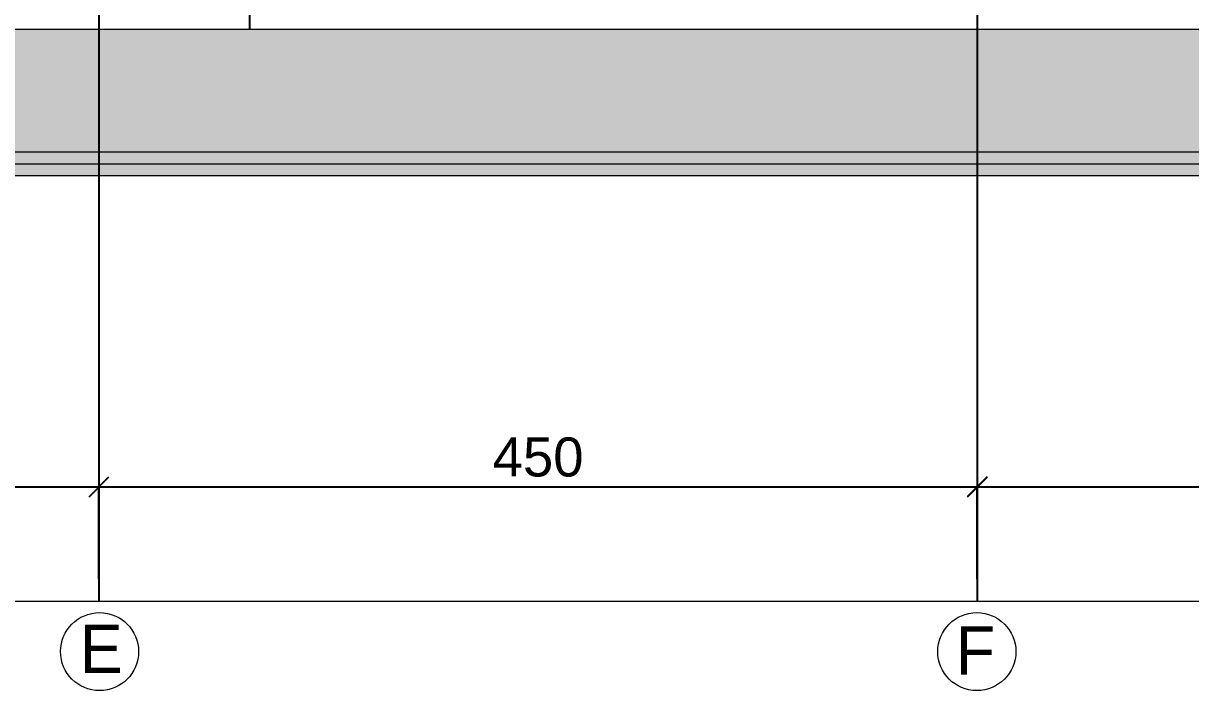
# Model space of a CAD drawing. Header units: centimetres. Extents: x -11062 to 12236, y -3130 to 12397.
# Drawn here: x 10570 to 11168, y 10810 to 11152 of the extents above; entities that cross this region are included whole.
import ezdxf

# ---------------------------------------------------------------- set-up
doc = ezdxf.new("R2010")
doc.units = ezdxf.units.CM
doc.header["$PDMODE"] = 35
doc.header["$PDSIZE"] = 10
doc.linetypes.add('ACAD_ISO04W100', pattern=[30, 24, -3, 0, -3])
for name, color, linetype in [('fasada kuce', 25, 'Continuous'), ('kote', 201, 'Continuous'), ('pod', 9, 'Continuous'), ('pomocne', 2, 'ACAD_ISO04W100')]:
    doc.layers.add(name, color=color, linetype=linetype)
doc.styles.add('Annotative', font='arial.ttf')
doc.styles.get("Standard").update_dxf_attribs({"font": ''})
doc.styles.get('Standard').set_extended_font_data('Bahnschrift Light')
doc.dimstyles.new('Copy(2) of ISO-25', dxfattribs={"dimscale": 0.1, "dimtxt": 200, "dimasz": 100, "dimexe": 1.25, "dimexo": 0.625, "dimgap": 50, "dimtad": 1, "dimdec": 1, "dimtxsty": 'Annotative', "dimblk": 'OBLIQUE', "dimcen": 2, "dimadec": 0, "dimazin": 0, "dimtfac": 1, "dimtdec": 1, "dimtmove": 0, "dimatfit": 3, "dimldrblk": 'OBLIQUE', "dimfxl": 1, "dimarcsym": 0})

# ---------------------------------------------------------------- blocks, each defined once
blk = doc.blocks.new('pod')
at = {"lineweight": 5}
h = blk.add_hatch(color=256, dxfattribs=at)
h.set_gradient(color1=(147, 149, 152), tint=1, name='INVCYLINDER')
h.paths.add_polyline_path([(3791.25, 3413.03), (3791.25, 3425.03), (1960.84, 3425.03), (708.66, 3425.03), (708.66, 3413.03)])
at = {"layer": 'pod', "lineweight": 5}
blk.add_lwpolyline([(2059.84, 3425.03), (708.66, 3425.03), (708.66, 3413.03), (3791.25, 3413.03), (3791.25, 3425.03), (1960.84, 3425.03)], dxfattribs=at)
blk = doc.blocks.new('_Oblique')
at = {"color": 0, "linetype": 'ByBlock', "lineweight": -2}
blk.add_line((-0.5, -0.5), (0.5, 0.5), dxfattribs=at)
blk = doc.blocks.new('*D67')
at = {"layer": 'Defpoints', "color": 0, "lineweight": 5, "transparency": 16777216}
for p in [(10188.93, 10914.89), (10609.03, 10914.89), (10609.03, 10867.64)]:
    blk.add_point(p, dxfattribs=at)
at = {"layer": 'kote', "color": 0, "lineweight": -2, "transparency": 16777216}
for p, q in [((10188.93, 10914.95), (10188.93, 10915.02)), ((10188.93, 10914.89), (10609.03, 10914.89)), ((10609.03, 10867.71), (10609.03, 10915.02))]:
    blk.add_line(p, q, dxfattribs=at)
at = {"layer": 'kote', "color": 0, "lineweight": -2, "transparency": 16777216, "xscale": 10, "yscale": 10, "zscale": 10, "rotation": 180}
blk.add_blockref('_Oblique', (10188.93, 10914.89), dxfattribs=at)
at = {"layer": 'kote', "color": 0, "lineweight": -2, "transparency": 16777216, "xscale": 10, "yscale": 10, "zscale": 10}
blk.add_blockref('_Oblique', (10609.03, 10914.89), dxfattribs=at)
at = {"layer": 'kote', "color": 0, "lineweight": 5, "transparency": 16777216, "insert": (10398.98, 10931.91), "char_height": 20, "attachment_point": 5, "style": 'Annotative'}
blk.add_mtext('420,1', dxfattribs=at)
blk = doc.blocks.new('*D68')
at = {"layer": 'Defpoints', "color": 0, "lineweight": 5, "transparency": 16777216}
for p in [(10609.03, 10914.89), (11059.02, 10914.89), (11059.02, 10867.64)]:
    blk.add_point(p, dxfattribs=at)
at = {"layer": 'kote', "color": 0, "lineweight": -2, "transparency": 16777216}
for p, q in [((10609.03, 10914.95), (10609.03, 10915.02)), ((10609.03, 10914.89), (11059.02, 10914.89)), ((11059.02, 10867.71), (11059.02, 10915.02))]:
    blk.add_line(p, q, dxfattribs=at)
at = {"layer": 'kote', "color": 0, "lineweight": -2, "transparency": 16777216, "xscale": 10, "yscale": 10, "zscale": 10, "rotation": 180}
blk.add_blockref('_Oblique', (10609.03, 10914.89), dxfattribs=at)
at = {"layer": 'kote', "color": 0, "lineweight": -2, "transparency": 16777216, "xscale": 10, "yscale": 10, "zscale": 10}
blk.add_blockref('_Oblique', (11059.02, 10914.89), dxfattribs=at)
at = {"layer": 'kote', "color": 0, "lineweight": 5, "transparency": 16777216, "insert": (10834.03, 10930.1), "char_height": 20, "attachment_point": 5, "style": 'Annotative'}
blk.add_mtext('450', dxfattribs=at)
blk = doc.blocks.new('*D69')
at = {"layer": 'Defpoints', "color": 0, "lineweight": 5, "transparency": 16777216}
for p in [(11059.02, 10914.99), (11778.95, 10914.99), (11778.95, 10867.66)]:
    blk.add_point(p, dxfattribs=at)
at = {"layer": 'kote', "color": 0, "lineweight": -2, "transparency": 16777216}
for p, q in [((11059.02, 10915.05), (11059.02, 10915.11)), ((11059.02, 10914.99), (11778.95, 10914.99)), ((11778.95, 10867.72), (11778.95, 10915.11))]:
    blk.add_line(p, q, dxfattribs=at)
at = {"layer": 'kote', "color": 0, "lineweight": -2, "transparency": 16777216, "xscale": 10, "yscale": 10, "zscale": 10, "rotation": 180}
blk.add_blockref('_Oblique', (11059.02, 10914.99), dxfattribs=at)
at = {"layer": 'kote', "color": 0, "lineweight": -2, "transparency": 16777216, "xscale": 10, "yscale": 10, "zscale": 10}
blk.add_blockref('_Oblique', (11778.95, 10914.99), dxfattribs=at)
at = {"layer": 'kote', "color": 0, "lineweight": 5, "transparency": 16777216, "insert": (11418.99, 10932), "char_height": 20, "attachment_point": 5, "style": 'Annotative'}
blk.add_mtext('719,9', dxfattribs=at)

msp = doc.modelspace()

# ---------------------------------------------------------------- hatches: boundary and pattern name
at = {"layer": 'fasada kuce', "lineweight": 5}
h = msp.add_hatch(color=256, dxfattribs=at)
h.set_gradient(color1=(165, 105, 44), name='CURVED')
h.paths.add_polyline_path([(9457.33, 11149.45), (9457.33, 11080.45), (11179.33, 11080.45), (11179.33, 11089.45), (11204.33, 11089.45), (11204.33, 11149.45)])
h.paths.add_polyline_path([(11452.33, 11149.45), (11452.33, 11089.45), (11501.33, 11089.45), (11501.33, 11149.45)])

# ---------------------------------------------------------------- linework, layer by layer
for p, q in [((9457.33, 11149.45), (11204.33, 11149.45)), ((9457.33, 11080.45), (11179.33, 11080.45))]:
    msp.add_line(p, q, dxfattribs=at)
at = {"layer": 'fasada kuce', "ltscale": 200}
msp.add_lwpolyline([(10686.33, 11149.45), (10686.33, 11155.45), (10686.33, 11440.45)], dxfattribs=at)
at = {"layer": 'kote', "lineweight": 5}
msp.add_line((9558.9, 10856.39), (11778.95, 10856.39), dxfattribs=at)
for centre in [(10609.39, 10830.49), (11058.79, 10830.49)]:
    msp.add_circle(centre, 20, dxfattribs=at)
at = {"layer": 'pomocne', "linetype": 'ACAD_ISO04W100', "ltscale": 50}
for p, q in [((10609.03, 11261.45), (10609.03, 10856.39)), ((11059.02, 11261.45), (11059.02, 10856.39))]:
    msp.add_line(p, q, dxfattribs=at)

# ---------------------------------------------------------------- block references
at = {"layer": 'pod', "lineweight": 5}
msp.add_blockref('pod', (8444.42, 7661.42), dxfattribs=at)

# ---------------------------------------------------------------- texts
at = {"layer": 'kote', "lineweight": 5}
for s, p in [('E', (10599.13, 10819.5)), ('F', (11047.97, 10818.74))]:
    msp.add_text(s, height=24.75, dxfattribs=at).set_placement(p)

# ---------------------------------------------------------------- dimensions: what is measured, and where the dimension line sits
for base, p1, p2, picture, middle in [((10609.03, 10914.89), (10188.93, 10914.89), (10609.03, 10867.64), '*D67', (10398.98, 10931.91)), ((11778.95, 10914.99), (11059.02, 10914.99), (11778.95, 10867.66), '*D69', (11418.99, 10932)), ((11059.02, 10914.89), (10609.03, 10914.89), (11059.02, 10867.64), '*D68', (10834.03, 10930.1))]:
    dim = msp.add_linear_dim(base=base, p1=p1, p2=p2, dimstyle='Copy(2) of ISO-25', dxfattribs=at)
    dim.commit()
    dim.dimension.update_dxf_attribs({"geometry": picture, "text_midpoint": middle})

doc.saveas('drawing.dxf')
